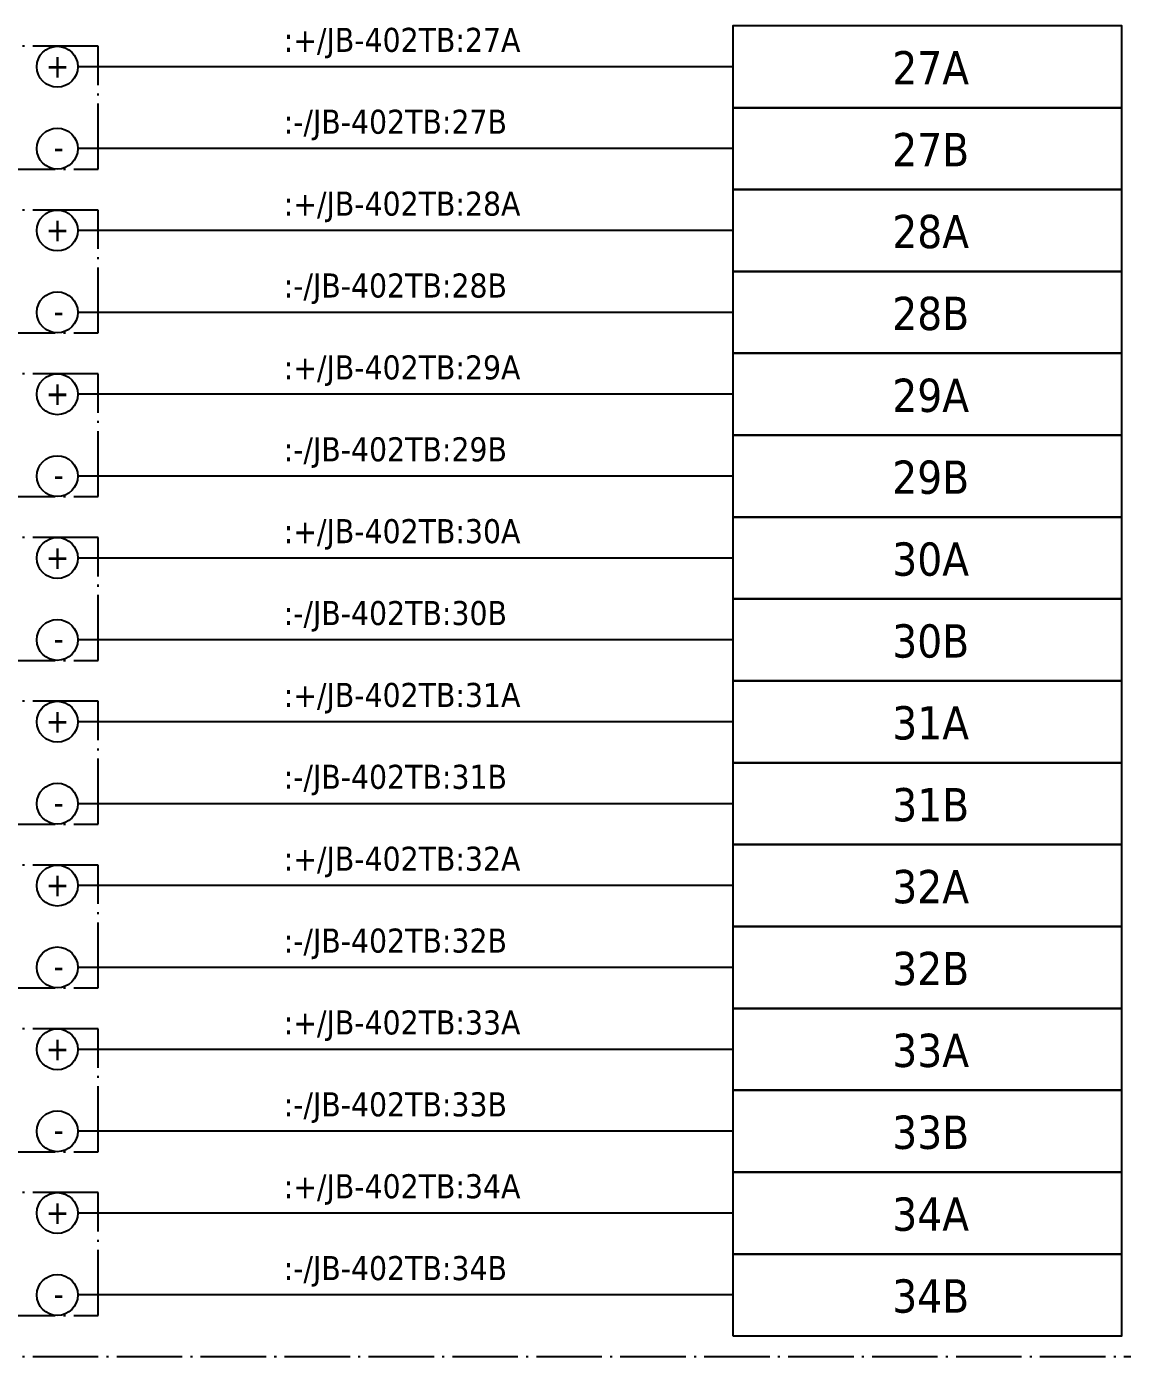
# Model space of a CAD drawing. Header units: millimetres. Extents: x 0 to 1792788, y -13 to 262234.
# Drawn here: x 35.5 to 89, y 86 to 151 of the extents above; entities that cross this region are included whole.
import ezdxf
from ezdxf.enums import TextEntityAlignment as Align

# ---------------------------------------------------------------- set-up
doc = ezdxf.new("R2010")
doc.units = ezdxf.units.MM
doc.linetypes.add('EPL_DASHDOT', pattern=[1, 0.8, -0.1, 0, -0.1])
for name, color, linetype, lineweight in [('EPLAN300', 5, 'Continuous', 25), ('EPLAN302', 5, 'Continuous', 25), ('EPLAN307', 134, 'EPL_DASHDOT', 25), ('EPLAN311', 7, 'Continuous', 25), ('EPLAN400', 5, 'Continuous', 35), ('EPLAN405', 7, 'Continuous', 25), ('EPLAN421', 5, 'Continuous', 35), ('EPLAN433', 251, 'Continuous', 35), ('EPLAN500', 7, 'Continuous', 35), ('EPLAN501', 7, 'Continuous', 35), ('EPLAN502', 7, 'Continuous', 35), ('EPLAN503', 7, 'Continuous', 35), ('EPLAN504', 7, 'Continuous', 35)]:
    doc.layers.add(name, color=color, linetype=linetype, lineweight=lineweight)
doc.styles.add('Tahoma', font='')
doc.styles.get('Tahoma').set_extended_font_data('Tahoma')

# ---------------------------------------------------------------- blocks, each defined once
blk = doc.blocks.new('EPLSYM_LibrarySPECIAL_en_US_Symbol427_Variant5_Placement1_96')
at = {"layer": 'EPLAN421', "color": 5, "style": 'Tahoma'}
for tag, p in [('17_20029[1]', (-0.9525, 3.335)), ('17_20029[2]', (20.0025, 3.335))]:
    blk.add_attdef(tag, text='', height=1.1739, dxfattribs=at).set_placement(p, align=Align.BOTTOM_RIGHT)
at = {"layer": 'EPLAN433', "color": 251, "style": 'Tahoma'}
blk.add_attdef('17_20406_1', text='', height=1.6254, dxfattribs=at).set_placement((0.9525, 1.5875), align=Align.BOTTOM_RIGHT)
blk.add_attdef('17_20406', text='', height=1.6254, dxfattribs=at).set_placement((0.9525, 1.5875), align=Align.BOTTOM_LEFT)
blk = doc.blocks.new('EPLSYM_LibrarySPECIAL_en_US_Symbol427_Variant5_Placement1_97')
at = {"layer": 'EPLAN421', "color": 5, "style": 'Tahoma'}
for tag, p in [('17_20029[1]', (-0.9525, 3.335)), ('17_20029[2]', (20.0025, 3.335))]:
    blk.add_attdef(tag, text='', height=1.1739, dxfattribs=at).set_placement(p, align=Align.BOTTOM_RIGHT)
at = {"layer": 'EPLAN433', "color": 251, "style": 'Tahoma'}
blk.add_attdef('17_20406_1', text='', height=1.6254, dxfattribs=at).set_placement((0.9525, 1.5875), align=Align.BOTTOM_RIGHT)
blk.add_attdef('17_20406', text='', height=1.6254, dxfattribs=at).set_placement((0.9525, 1.5875), align=Align.BOTTOM_LEFT)
blk = doc.blocks.new('EPLSYM_LibrarySPECIAL_en_US_Symbol427_Variant5_Placement1_98')
at = {"layer": 'EPLAN421', "color": 5, "style": 'Tahoma'}
for tag, p in [('17_20029[1]', (-0.9525, 3.335)), ('17_20029[2]', (20.0025, 3.335))]:
    blk.add_attdef(tag, text='', height=1.1739, dxfattribs=at).set_placement(p, align=Align.BOTTOM_RIGHT)
at = {"layer": 'EPLAN433', "color": 251, "style": 'Tahoma'}
blk.add_attdef('17_20406_1', text='', height=1.6254, dxfattribs=at).set_placement((0.9525, 1.5875), align=Align.BOTTOM_RIGHT)
blk.add_attdef('17_20406', text='', height=1.6254, dxfattribs=at).set_placement((0.9525, 1.5875), align=Align.BOTTOM_LEFT)
blk = doc.blocks.new('EPLSYM_LibrarySPECIAL_en_US_Symbol427_Variant5_Placement1_99')
at = {"layer": 'EPLAN421', "color": 5, "style": 'Tahoma'}
for tag, p in [('17_20029[1]', (-0.9525, 3.335)), ('17_20029[2]', (20.0025, 3.335))]:
    blk.add_attdef(tag, text='', height=1.1739, dxfattribs=at).set_placement(p, align=Align.BOTTOM_RIGHT)
at = {"layer": 'EPLAN433', "color": 251, "style": 'Tahoma'}
blk.add_attdef('17_20406_1', text='', height=1.6254, dxfattribs=at).set_placement((0.9525, 1.5875), align=Align.BOTTOM_RIGHT)
blk.add_attdef('17_20406', text='', height=1.6254, dxfattribs=at).set_placement((0.9525, 1.5875), align=Align.BOTTOM_LEFT)
blk = doc.blocks.new('EPLSYM_LibrarySPECIAL_en_US_Symbol427_Variant5_Placement1_100')
at = {"layer": 'EPLAN421', "color": 5, "style": 'Tahoma'}
for tag, p in [('17_20029[1]', (-0.9525, 3.335)), ('17_20029[2]', (20.0025, 3.335))]:
    blk.add_attdef(tag, text='', height=1.1739, dxfattribs=at).set_placement(p, align=Align.BOTTOM_RIGHT)
at = {"layer": 'EPLAN433', "color": 251, "style": 'Tahoma'}
blk.add_attdef('17_20406_1', text='', height=1.6254, dxfattribs=at).set_placement((0.9525, 1.5875), align=Align.BOTTOM_RIGHT)
blk.add_attdef('17_20406', text='', height=1.6254, dxfattribs=at).set_placement((0.9525, 1.5875), align=Align.BOTTOM_LEFT)
blk = doc.blocks.new('EPLSYM_LibrarySPECIAL_en_US_Symbol427_Variant5_Placement1_101')
at = {"layer": 'EPLAN421', "color": 5, "style": 'Tahoma'}
for tag, p in [('17_20029[1]', (-0.9525, 3.335)), ('17_20029[2]', (20.0025, 3.335))]:
    blk.add_attdef(tag, text='', height=1.1739, dxfattribs=at).set_placement(p, align=Align.BOTTOM_RIGHT)
at = {"layer": 'EPLAN433', "color": 251, "style": 'Tahoma'}
blk.add_attdef('17_20406_1', text='', height=1.6254, dxfattribs=at).set_placement((0.9525, 1.5875), align=Align.BOTTOM_RIGHT)
blk.add_attdef('17_20406', text='', height=1.6254, dxfattribs=at).set_placement((0.9525, 1.5875), align=Align.BOTTOM_LEFT)
blk = doc.blocks.new('EPLSYM_LibrarySPECIAL_en_US_Symbol427_Variant5_Placement1_102')
at = {"layer": 'EPLAN421', "color": 5, "style": 'Tahoma'}
for tag, p in [('17_20029[1]', (-0.9525, 3.335)), ('17_20029[2]', (20.0025, 3.335))]:
    blk.add_attdef(tag, text='', height=1.1739, dxfattribs=at).set_placement(p, align=Align.BOTTOM_RIGHT)
at = {"layer": 'EPLAN433', "color": 251, "style": 'Tahoma'}
blk.add_attdef('17_20406_1', text='', height=1.6254, dxfattribs=at).set_placement((0.9525, 1.5875), align=Align.BOTTOM_RIGHT)
blk.add_attdef('17_20406', text='', height=1.6254, dxfattribs=at).set_placement((0.9525, 1.5875), align=Align.BOTTOM_LEFT)
blk = doc.blocks.new('EPLSYM_LibrarySPECIAL_en_US_Symbol427_Variant5_Placement1_103')
at = {"layer": 'EPLAN421', "color": 5, "style": 'Tahoma'}
for tag, p in [('17_20029[1]', (-0.9525, 3.335)), ('17_20029[2]', (20.0025, 3.335))]:
    blk.add_attdef(tag, text='', height=1.1739, dxfattribs=at).set_placement(p, align=Align.BOTTOM_RIGHT)
at = {"layer": 'EPLAN433', "color": 251, "style": 'Tahoma'}
blk.add_attdef('17_20406_1', text='', height=1.6254, dxfattribs=at).set_placement((0.9525, 1.5875), align=Align.BOTTOM_RIGHT)
blk.add_attdef('17_20406', text='', height=1.6254, dxfattribs=at).set_placement((0.9525, 1.5875), align=Align.BOTTOM_LEFT)
blk = doc.blocks.new('EPLSYM_LibrarySPECIAL_en_US_Symbol427_Variant5_Placement1_104')
at = {"layer": 'EPLAN421', "color": 5, "style": 'Tahoma'}
for tag, p in [('17_20029[1]', (-0.9525, 3.335)), ('17_20029[2]', (20.0025, 3.335))]:
    blk.add_attdef(tag, text='', height=1.1739, dxfattribs=at).set_placement(p, align=Align.BOTTOM_RIGHT)
at = {"layer": 'EPLAN433', "color": 251, "style": 'Tahoma'}
blk.add_attdef('17_20406_1', text='', height=1.6254, dxfattribs=at).set_placement((0.9525, 1.5875), align=Align.BOTTOM_RIGHT)
blk.add_attdef('17_20406', text='', height=1.6254, dxfattribs=at).set_placement((0.9525, 1.5875), align=Align.BOTTOM_LEFT)
blk = doc.blocks.new('EPLSYM_LibrarySPECIAL_en_US_Symbol427_Variant5_Placement1_105')
at = {"layer": 'EPLAN421', "color": 5, "style": 'Tahoma'}
for tag, p in [('17_20029[1]', (-0.9525, 3.335)), ('17_20029[2]', (20.0025, 3.335))]:
    blk.add_attdef(tag, text='', height=1.1739, dxfattribs=at).set_placement(p, align=Align.BOTTOM_RIGHT)
at = {"layer": 'EPLAN433', "color": 251, "style": 'Tahoma'}
blk.add_attdef('17_20406_1', text='', height=1.6254, dxfattribs=at).set_placement((0.9525, 1.5875), align=Align.BOTTOM_RIGHT)
blk.add_attdef('17_20406', text='', height=1.6254, dxfattribs=at).set_placement((0.9525, 1.5875), align=Align.BOTTOM_LEFT)
blk = doc.blocks.new('EPLSYM_LibrarySPECIAL_en_US_Symbol427_Variant5_Placement1_106')
at = {"layer": 'EPLAN421', "color": 5, "style": 'Tahoma'}
for tag, p in [('17_20029[1]', (-0.9525, 3.335)), ('17_20029[2]', (20.0025, 3.335))]:
    blk.add_attdef(tag, text='', height=1.1739, dxfattribs=at).set_placement(p, align=Align.BOTTOM_RIGHT)
at = {"layer": 'EPLAN433', "color": 251, "style": 'Tahoma'}
blk.add_attdef('17_20406_1', text='', height=1.6254, dxfattribs=at).set_placement((0.9525, 1.5875), align=Align.BOTTOM_RIGHT)
blk.add_attdef('17_20406', text='', height=1.6254, dxfattribs=at).set_placement((0.9525, 1.5875), align=Align.BOTTOM_LEFT)
blk = doc.blocks.new('EPLSYM_LibrarySPECIAL_en_US_Symbol427_Variant5_Placement1_107')
at = {"layer": 'EPLAN421', "color": 5, "style": 'Tahoma'}
for tag, p in [('17_20029[1]', (-0.9525, 3.335)), ('17_20029[2]', (20.0025, 3.335))]:
    blk.add_attdef(tag, text='', height=1.1739, dxfattribs=at).set_placement(p, align=Align.BOTTOM_RIGHT)
at = {"layer": 'EPLAN433', "color": 251, "style": 'Tahoma'}
blk.add_attdef('17_20406_1', text='', height=1.6254, dxfattribs=at).set_placement((0.9525, 1.5875), align=Align.BOTTOM_RIGHT)
blk.add_attdef('17_20406', text='', height=1.6254, dxfattribs=at).set_placement((0.9525, 1.5875), align=Align.BOTTOM_LEFT)
blk = doc.blocks.new('EPLSYM_LibrarySPECIAL_en_US_Symbol427_Variant5_Placement1_108')
at = {"layer": 'EPLAN421', "color": 5, "style": 'Tahoma'}
for tag, p in [('17_20029[1]', (-0.9525, 3.335)), ('17_20029[2]', (20.0025, 3.335))]:
    blk.add_attdef(tag, text='', height=1.1739, dxfattribs=at).set_placement(p, align=Align.BOTTOM_RIGHT)
at = {"layer": 'EPLAN433', "color": 251, "style": 'Tahoma'}
blk.add_attdef('17_20406_1', text='', height=1.6254, dxfattribs=at).set_placement((0.9525, 1.5875), align=Align.BOTTOM_RIGHT)
blk.add_attdef('17_20406', text='', height=1.6254, dxfattribs=at).set_placement((0.9525, 1.5875), align=Align.BOTTOM_LEFT)
blk = doc.blocks.new('EPLSYM_LibrarySPECIAL_en_US_Symbol427_Variant5_Placement1_109')
at = {"layer": 'EPLAN421', "color": 5, "style": 'Tahoma'}
for tag, p in [('17_20029[1]', (-0.9525, 3.335)), ('17_20029[2]', (20.0025, 3.335))]:
    blk.add_attdef(tag, text='', height=1.1739, dxfattribs=at).set_placement(p, align=Align.BOTTOM_RIGHT)
at = {"layer": 'EPLAN433', "color": 251, "style": 'Tahoma'}
blk.add_attdef('17_20406_1', text='', height=1.6254, dxfattribs=at).set_placement((0.9525, 1.5875), align=Align.BOTTOM_RIGHT)
blk.add_attdef('17_20406', text='', height=1.6254, dxfattribs=at).set_placement((0.9525, 1.5875), align=Align.BOTTOM_LEFT)
blk = doc.blocks.new('EPLSYM_LibrarySPECIAL_en_US_Symbol427_Variant5_Placement1_110')
at = {"layer": 'EPLAN421', "color": 5, "style": 'Tahoma'}
for tag, p in [('17_20029[1]', (-0.9525, 3.335)), ('17_20029[2]', (20.0025, 3.335))]:
    blk.add_attdef(tag, text='', height=1.1739, dxfattribs=at).set_placement(p, align=Align.BOTTOM_RIGHT)
at = {"layer": 'EPLAN433', "color": 251, "style": 'Tahoma'}
blk.add_attdef('17_20406_1', text='', height=1.6254, dxfattribs=at).set_placement((0.9525, 1.5875), align=Align.BOTTOM_RIGHT)
blk.add_attdef('17_20406', text='', height=1.6254, dxfattribs=at).set_placement((0.9525, 1.5875), align=Align.BOTTOM_LEFT)
blk = doc.blocks.new('EPLSYM_LibrarySPECIAL_en_US_Symbol427_Variant5_Placement1_111')
at = {"layer": 'EPLAN421', "color": 5, "style": 'Tahoma'}
for tag, p in [('17_20029[1]', (-0.9525, 3.335)), ('17_20029[2]', (20.0025, 3.335))]:
    blk.add_attdef(tag, text='', height=1.1739, dxfattribs=at).set_placement(p, align=Align.BOTTOM_RIGHT)
at = {"layer": 'EPLAN433', "color": 251, "style": 'Tahoma'}
blk.add_attdef('17_20406_1', text='', height=1.6254, dxfattribs=at).set_placement((0.9525, 1.5875), align=Align.BOTTOM_RIGHT)
blk.add_attdef('17_20406', text='', height=1.6254, dxfattribs=at).set_placement((0.9525, 1.5875), align=Align.BOTTOM_LEFT)
blk = doc.blocks.new('EPLSYM_LibrarySPECIAL_Symbol2_Variant0_Placement1_16')
at = {"layer": 'EPLAN307', "lineweight": 25, "ltscale": 4}
blk.add_lwpolyline([(0, -6), (34, -6), (34, 0), (0, 0)], close=True, dxfattribs=at)
at = {"layer": 'EPLAN400', "color": 5, "style": 'Tahoma'}
blk.add_attdef('88_20010', text='', height=2.2575, dxfattribs=at).set_placement((-1.5, -0.9515), align=Align.TOP_RIGHT)
at = {"layer": 'EPLAN500', "color": 7, "style": 'Tahoma'}
blk.add_attdef('88_20027', text='', height=1.6254, dxfattribs=at).set_placement((-1.5, -4.57508), align=Align.TOP_RIGHT)
at = {"layer": 'EPLAN501', "color": 7, "style": 'Tahoma'}
blk.add_attdef('88_20011', text='', height=1.6254, dxfattribs=at).set_placement((-1.5, -9.97508), align=Align.TOP_RIGHT)
at = {"layer": 'EPLAN502', "color": 7, "style": 'Tahoma'}
blk.add_attdef('88_20025', text='', height=1.6254, dxfattribs=at).set_placement((-1.5, -12.67508), align=Align.TOP_RIGHT)
at = {"layer": 'EPLAN503', "color": 7, "style": 'Tahoma'}
blk.add_attdef('88_20024', text='', height=1.6254, dxfattribs=at).set_placement((-1.5, -15.37508), align=Align.TOP_RIGHT)
at = {"layer": 'EPLAN504', "color": 7, "style": 'Tahoma'}
blk.add_attdef('88_20901[1]', text='', height=1.6254, dxfattribs=at).set_placement((-1.5, -7.27508), align=Align.TOP_RIGHT)
blk = doc.blocks.new('EPLSYM_LibrarySPECIAL_Symbol17_Variant3_Placement1')
at = {"layer": 'EPLAN302', "lineweight": 25, "ltscale": 4}
blk.add_line((4, 0), (1, 0), dxfattribs=at)
blk.add_circle((0, 0), 1, dxfattribs=at)
at = {"layer": 'EPLAN421', "color": 5, "style": 'Tahoma'}
blk.add_attdef('17_20039', text='', height=1.174, dxfattribs=at).set_placement((3, 1), align=Align.BOTTOM_RIGHT)
blk = doc.blocks.new('EPLSYM_LibrarySPECIAL_Symbol2_Variant0_Placement1_17')
at = {"layer": 'EPLAN307', "lineweight": 25, "ltscale": 4}
blk.add_lwpolyline([(0, -6), (34, -6), (34, 0), (0, 0)], close=True, dxfattribs=at)
at = {"layer": 'EPLAN400', "color": 5, "style": 'Tahoma'}
blk.add_attdef('88_20010', text='', height=2.2575, dxfattribs=at).set_placement((-1.5, -0.9515), align=Align.TOP_RIGHT)
at = {"layer": 'EPLAN500', "color": 7, "style": 'Tahoma'}
blk.add_attdef('88_20027', text='', height=1.6254, dxfattribs=at).set_placement((-1.5, -4.57508), align=Align.TOP_RIGHT)
at = {"layer": 'EPLAN501', "color": 7, "style": 'Tahoma'}
blk.add_attdef('88_20011', text='', height=1.6254, dxfattribs=at).set_placement((-1.5, -9.97508), align=Align.TOP_RIGHT)
at = {"layer": 'EPLAN502', "color": 7, "style": 'Tahoma'}
blk.add_attdef('88_20025', text='', height=1.6254, dxfattribs=at).set_placement((-1.5, -12.67508), align=Align.TOP_RIGHT)
at = {"layer": 'EPLAN503', "color": 7, "style": 'Tahoma'}
blk.add_attdef('88_20024', text='', height=1.6254, dxfattribs=at).set_placement((-1.5, -15.37508), align=Align.TOP_RIGHT)
at = {"layer": 'EPLAN504', "color": 7, "style": 'Tahoma'}
blk.add_attdef('88_20901[1]', text='', height=1.6254, dxfattribs=at).set_placement((-1.5, -7.27508), align=Align.TOP_RIGHT)
blk = doc.blocks.new('EPLSYM_LibrarySPECIAL_Symbol2_Variant0_Placement1_18')
at = {"layer": 'EPLAN307', "lineweight": 25, "ltscale": 4}
blk.add_lwpolyline([(0, -6), (34, -6), (34, 0), (0, 0)], close=True, dxfattribs=at)
at = {"layer": 'EPLAN400', "color": 5, "style": 'Tahoma'}
blk.add_attdef('88_20010', text='', height=2.2575, dxfattribs=at).set_placement((-1.5, -0.9515), align=Align.TOP_RIGHT)
at = {"layer": 'EPLAN500', "color": 7, "style": 'Tahoma'}
blk.add_attdef('88_20027', text='', height=1.6254, dxfattribs=at).set_placement((-1.5, -4.57508), align=Align.TOP_RIGHT)
at = {"layer": 'EPLAN501', "color": 7, "style": 'Tahoma'}
blk.add_attdef('88_20011', text='', height=1.6254, dxfattribs=at).set_placement((-1.5, -9.97508), align=Align.TOP_RIGHT)
at = {"layer": 'EPLAN502', "color": 7, "style": 'Tahoma'}
blk.add_attdef('88_20025', text='', height=1.6254, dxfattribs=at).set_placement((-1.5, -12.67508), align=Align.TOP_RIGHT)
at = {"layer": 'EPLAN503', "color": 7, "style": 'Tahoma'}
blk.add_attdef('88_20024', text='', height=1.6254, dxfattribs=at).set_placement((-1.5, -15.37508), align=Align.TOP_RIGHT)
at = {"layer": 'EPLAN504', "color": 7, "style": 'Tahoma'}
blk.add_attdef('88_20901[1]', text='', height=1.6254, dxfattribs=at).set_placement((-1.5, -7.27508), align=Align.TOP_RIGHT)
blk = doc.blocks.new('EPLSYM_LibrarySPECIAL_Symbol2_Variant0_Placement1_19')
at = {"layer": 'EPLAN307', "lineweight": 25, "ltscale": 4}
blk.add_lwpolyline([(0, -6), (34, -6), (34, 0), (0, 0)], close=True, dxfattribs=at)
at = {"layer": 'EPLAN400', "color": 5, "style": 'Tahoma'}
blk.add_attdef('88_20010', text='', height=2.2575, dxfattribs=at).set_placement((-1.5, -0.9515), align=Align.TOP_RIGHT)
at = {"layer": 'EPLAN500', "color": 7, "style": 'Tahoma'}
blk.add_attdef('88_20027', text='', height=1.6254, dxfattribs=at).set_placement((-1.5, -4.57508), align=Align.TOP_RIGHT)
at = {"layer": 'EPLAN501', "color": 7, "style": 'Tahoma'}
blk.add_attdef('88_20011', text='', height=1.6254, dxfattribs=at).set_placement((-1.5, -9.97508), align=Align.TOP_RIGHT)
at = {"layer": 'EPLAN502', "color": 7, "style": 'Tahoma'}
blk.add_attdef('88_20025', text='', height=1.6254, dxfattribs=at).set_placement((-1.5, -12.67508), align=Align.TOP_RIGHT)
at = {"layer": 'EPLAN503', "color": 7, "style": 'Tahoma'}
blk.add_attdef('88_20024', text='', height=1.6254, dxfattribs=at).set_placement((-1.5, -15.37508), align=Align.TOP_RIGHT)
at = {"layer": 'EPLAN504', "color": 7, "style": 'Tahoma'}
blk.add_attdef('88_20901[1]', text='', height=1.6254, dxfattribs=at).set_placement((-1.5, -7.27508), align=Align.TOP_RIGHT)
blk = doc.blocks.new('EPLSYM_LibrarySPECIAL_Symbol2_Variant0_Placement1_20')
at = {"layer": 'EPLAN307', "lineweight": 25, "ltscale": 4}
blk.add_lwpolyline([(0, -6), (34, -6), (34, 0), (0, 0)], close=True, dxfattribs=at)
at = {"layer": 'EPLAN400', "color": 5, "style": 'Tahoma'}
blk.add_attdef('88_20010', text='', height=2.2575, dxfattribs=at).set_placement((-1.5, -0.9515), align=Align.TOP_RIGHT)
at = {"layer": 'EPLAN500', "color": 7, "style": 'Tahoma'}
blk.add_attdef('88_20027', text='', height=1.6254, dxfattribs=at).set_placement((-1.5, -4.57508), align=Align.TOP_RIGHT)
at = {"layer": 'EPLAN501', "color": 7, "style": 'Tahoma'}
blk.add_attdef('88_20011', text='', height=1.6254, dxfattribs=at).set_placement((-1.5, -9.97508), align=Align.TOP_RIGHT)
at = {"layer": 'EPLAN502', "color": 7, "style": 'Tahoma'}
blk.add_attdef('88_20025', text='', height=1.6254, dxfattribs=at).set_placement((-1.5, -12.67508), align=Align.TOP_RIGHT)
at = {"layer": 'EPLAN503', "color": 7, "style": 'Tahoma'}
blk.add_attdef('88_20024', text='', height=1.6254, dxfattribs=at).set_placement((-1.5, -15.37508), align=Align.TOP_RIGHT)
at = {"layer": 'EPLAN504', "color": 7, "style": 'Tahoma'}
blk.add_attdef('88_20901[1]', text='', height=1.6254, dxfattribs=at).set_placement((-1.5, -7.27508), align=Align.TOP_RIGHT)
blk = doc.blocks.new('EPLSYM_LibrarySPECIAL_Symbol2_Variant0_Placement1_21')
at = {"layer": 'EPLAN307', "lineweight": 25, "ltscale": 4}
blk.add_lwpolyline([(0, -6), (34, -6), (34, 0), (0, 0)], close=True, dxfattribs=at)
at = {"layer": 'EPLAN400', "color": 5, "style": 'Tahoma'}
blk.add_attdef('88_20010', text='', height=2.2575, dxfattribs=at).set_placement((-1.5, -0.9515), align=Align.TOP_RIGHT)
at = {"layer": 'EPLAN500', "color": 7, "style": 'Tahoma'}
blk.add_attdef('88_20027', text='', height=1.6254, dxfattribs=at).set_placement((-1.5, -4.57508), align=Align.TOP_RIGHT)
at = {"layer": 'EPLAN501', "color": 7, "style": 'Tahoma'}
blk.add_attdef('88_20011', text='', height=1.6254, dxfattribs=at).set_placement((-1.5, -9.97508), align=Align.TOP_RIGHT)
at = {"layer": 'EPLAN502', "color": 7, "style": 'Tahoma'}
blk.add_attdef('88_20025', text='', height=1.6254, dxfattribs=at).set_placement((-1.5, -12.67508), align=Align.TOP_RIGHT)
at = {"layer": 'EPLAN503', "color": 7, "style": 'Tahoma'}
blk.add_attdef('88_20024', text='', height=1.6254, dxfattribs=at).set_placement((-1.5, -15.37508), align=Align.TOP_RIGHT)
at = {"layer": 'EPLAN504', "color": 7, "style": 'Tahoma'}
blk.add_attdef('88_20901[1]', text='', height=1.6254, dxfattribs=at).set_placement((-1.5, -7.27508), align=Align.TOP_RIGHT)
blk = doc.blocks.new('EPLSYM_LibrarySPECIAL_Symbol2_Variant0_Placement1_22')
at = {"layer": 'EPLAN307', "lineweight": 25, "ltscale": 4}
blk.add_lwpolyline([(0, -6), (34, -6), (34, 0), (0, 0)], close=True, dxfattribs=at)
at = {"layer": 'EPLAN400', "color": 5, "style": 'Tahoma'}
blk.add_attdef('88_20010', text='', height=2.2575, dxfattribs=at).set_placement((-1.5, -0.9515), align=Align.TOP_RIGHT)
at = {"layer": 'EPLAN500', "color": 7, "style": 'Tahoma'}
blk.add_attdef('88_20027', text='', height=1.6254, dxfattribs=at).set_placement((-1.5, -4.57508), align=Align.TOP_RIGHT)
at = {"layer": 'EPLAN501', "color": 7, "style": 'Tahoma'}
blk.add_attdef('88_20011', text='', height=1.6254, dxfattribs=at).set_placement((-1.5, -9.97508), align=Align.TOP_RIGHT)
at = {"layer": 'EPLAN502', "color": 7, "style": 'Tahoma'}
blk.add_attdef('88_20025', text='', height=1.6254, dxfattribs=at).set_placement((-1.5, -12.67508), align=Align.TOP_RIGHT)
at = {"layer": 'EPLAN503', "color": 7, "style": 'Tahoma'}
blk.add_attdef('88_20024', text='', height=1.6254, dxfattribs=at).set_placement((-1.5, -15.37508), align=Align.TOP_RIGHT)
at = {"layer": 'EPLAN504', "color": 7, "style": 'Tahoma'}
blk.add_attdef('88_20901[1]', text='', height=1.6254, dxfattribs=at).set_placement((-1.5, -7.27508), align=Align.TOP_RIGHT)
blk = doc.blocks.new('EPLSYM_LibrarySPECIAL_Symbol2_Variant0_Placement1_23')
at = {"layer": 'EPLAN307', "lineweight": 25, "ltscale": 4}
blk.add_lwpolyline([(0, -6), (34, -6), (34, 0), (0, 0)], close=True, dxfattribs=at)
at = {"layer": 'EPLAN400', "color": 5, "style": 'Tahoma'}
blk.add_attdef('88_20010', text='', height=2.2575, dxfattribs=at).set_placement((-1.5, -0.9515), align=Align.TOP_RIGHT)
at = {"layer": 'EPLAN500', "color": 7, "style": 'Tahoma'}
blk.add_attdef('88_20027', text='', height=1.6254, dxfattribs=at).set_placement((-1.5, -4.57508), align=Align.TOP_RIGHT)
at = {"layer": 'EPLAN501', "color": 7, "style": 'Tahoma'}
blk.add_attdef('88_20011', text='', height=1.6254, dxfattribs=at).set_placement((-1.5, -9.97508), align=Align.TOP_RIGHT)
at = {"layer": 'EPLAN502', "color": 7, "style": 'Tahoma'}
blk.add_attdef('88_20025', text='', height=1.6254, dxfattribs=at).set_placement((-1.5, -12.67508), align=Align.TOP_RIGHT)
at = {"layer": 'EPLAN503', "color": 7, "style": 'Tahoma'}
blk.add_attdef('88_20024', text='', height=1.6254, dxfattribs=at).set_placement((-1.5, -15.37508), align=Align.TOP_RIGHT)
at = {"layer": 'EPLAN504', "color": 7, "style": 'Tahoma'}
blk.add_attdef('88_20901[1]', text='', height=1.6254, dxfattribs=at).set_placement((-1.5, -7.27508), align=Align.TOP_RIGHT)
blk = doc.blocks.new('EPLSYM_LibrarySPECIAL_Symbol2_Variant0_Placement1_24')
at = {"layer": 'EPLAN307', "lineweight": 25, "ltscale": 4}
blk.add_lwpolyline([(0, -198), (119, -198), (119, 0), (0, 0)], close=True, dxfattribs=at)
at = {"layer": 'EPLAN400', "color": 5, "style": 'Tahoma'}
blk.add_attdef('88_20010', text='', height=2.2575, dxfattribs=at).set_placement((-1.5, -0.9515), align=Align.TOP_RIGHT)
at = {"layer": 'EPLAN500', "color": 7, "style": 'Tahoma'}
blk.add_attdef('88_20027', text='', height=1.6254, dxfattribs=at).set_placement((-1.5, -4.57508), align=Align.TOP_RIGHT)
at = {"layer": 'EPLAN501', "color": 7, "style": 'Tahoma'}
blk.add_attdef('88_20011', text='', height=1.6254, dxfattribs=at).set_placement((-1.5, -9.97508), align=Align.TOP_RIGHT)
at = {"layer": 'EPLAN502', "color": 7, "style": 'Tahoma'}
blk.add_attdef('88_20025', text='', height=1.6254, dxfattribs=at).set_placement((-1.5, -12.67508), align=Align.TOP_RIGHT)
at = {"layer": 'EPLAN503', "color": 7, "style": 'Tahoma'}
blk.add_attdef('88_20024', text='', height=1.6254, dxfattribs=at).set_placement((-1.5, -15.37508), align=Align.TOP_RIGHT)
at = {"layer": 'EPLAN504', "color": 7, "style": 'Tahoma'}
blk.add_attdef('88_20901[1]', text='', height=1.6254, dxfattribs=at).set_placement((-1.5, -7.27508), align=Align.TOP_RIGHT)
blk = doc.blocks.new('EPLSYM_LibrarySPECIAL_Symbol308_Variant0_Placement0')
at = {"layer": 'EPLAN405', "color": 7, "style": 'Tahoma'}
for tag, p in [('17_31011', (1.5, 6.35)), ('17_31002', (1.5, 0.5))]:
    blk.add_attdef(tag, text='', height=1.174, dxfattribs=at).set_placement(p, align=Align.BOTTOM_LEFT)
for tag, p in [('17_31004', (1.5, 4.4)), ('17_31003', (1.5, 2.45))]:
    blk.add_attdef(tag, p, '', height=1.174, dxfattribs=at)

msp = doc.modelspace()

# ---------------------------------------------------------------- linework, layer by layer
at = {"layer": 'EPLAN300', "lineweight": 25, "ltscale": 4}
for points in [[(70, 147), (89, 147), (89, 151), (70, 151)], [(70, 143), (89, 143), (89, 147), (70, 147)], [(70, 139), (89, 139), (89, 143), (70, 143)], [(70, 135), (89, 135), (89, 139), (70, 139)], [(70, 131), (89, 131), (89, 135), (70, 135)], [(70, 127), (89, 127), (89, 131), (70, 131)], [(70, 123), (89, 123), (89, 127), (70, 127)], [(70, 119), (89, 119), (89, 123), (70, 123)], [(70, 115), (89, 115), (89, 119), (70, 119)], [(70, 111), (89, 111), (89, 115), (70, 115)], [(70, 107), (89, 107), (89, 111), (70, 111)], [(70, 103), (89, 103), (89, 107), (70, 107)], [(70, 99), (89, 99), (89, 103), (70, 103)], [(70, 95), (89, 95), (89, 99), (70, 99)], [(70, 91), (89, 91), (89, 95), (70, 95)], [(70, 87), (89, 87), (89, 91), (70, 91)]]:
    msp.add_lwpolyline(points, close=True, dxfattribs=at)
at = {"layer": 'EPLAN311', "ltscale": 4}
for p, q in [((70, 149), (39, 149)), ((70, 145), (39, 145)), ((70, 141), (39, 141)), ((70, 137), (39, 137)), ((70, 133), (39, 133)), ((70, 129), (39, 129)), ((70, 125), (39, 125)), ((70, 121), (39, 121)), ((70, 117), (39, 117)), ((70, 113), (39, 113)), ((70, 109), (39, 109)), ((70, 105), (39, 105)), ((70, 101), (39, 101)), ((70, 97), (39, 97)), ((70, 93), (39, 93)), ((70, 89), (39, 89))]:
    msp.add_line(p, q, dxfattribs=at)

# ---------------------------------------------------------------- block references
for name, p in [('EPLSYM_LibrarySPECIAL_Symbol2_Variant0_Placement1_24', (3, 284)), ('EPLSYM_LibrarySPECIAL_Symbol2_Variant0_Placement1_16', (5, 150)), ('EPLSYM_LibrarySPECIAL_Symbol2_Variant0_Placement1_17', (5, 142)), ('EPLSYM_LibrarySPECIAL_Symbol2_Variant0_Placement1_18', (5, 134)), ('EPLSYM_LibrarySPECIAL_Symbol2_Variant0_Placement1_19', (5, 126)), ('EPLSYM_LibrarySPECIAL_Symbol2_Variant0_Placement1_20', (5, 118)), ('EPLSYM_LibrarySPECIAL_Symbol2_Variant0_Placement1_21', (5, 110)), ('EPLSYM_LibrarySPECIAL_Symbol2_Variant0_Placement1_22', (5, 102)), ('EPLSYM_LibrarySPECIAL_Symbol2_Variant0_Placement1_23', (5, 94))]:
    msp.add_blockref(name, p)
ref = msp.add_blockref('EPLSYM_LibrarySPECIAL_Symbol308_Variant0_Placement0', (48, 149))
ref.add_attrib('17_31011', ':+/JB-402TB:27A', dxfattribs={"layer": 'EPLAN405', "color": 7, "height": 1.1739, "style": 'Tahoma'}).set_placement((48.055, 149.374), align=Align.BOTTOM_LEFT)
ref = msp.add_blockref('EPLSYM_LibrarySPECIAL_Symbol17_Variant3_Placement1', (37, 149))
ref.add_attrib('17_20039', '+', dxfattribs={"layer": 'EPLAN421', "color": 5, "height": 1.174, "style": 'Tahoma'}).set_placement((37.591, 148.117), align=Align.BOTTOM_RIGHT)
ref = msp.add_blockref('EPLSYM_LibrarySPECIAL_en_US_Symbol427_Variant5_Placement1_96', (70, 149))
ref.add_attrib('17_20011', '27A', dxfattribs={"layer": 'EPLAN501', "color": 7, "height": 1.6254, "style": 'Tahoma'}).set_placement((79.661, 147.65), align=Align.BOTTOM_CENTER)
ref = msp.add_blockref('EPLSYM_LibrarySPECIAL_Symbol308_Variant0_Placement0', (48, 145))
ref.add_attrib('17_31011', ':-/JB-402TB:27B', dxfattribs={"layer": 'EPLAN405', "color": 7, "height": 1.1739, "style": 'Tahoma'}).set_placement((48.055, 145.374), align=Align.BOTTOM_LEFT)
ref = msp.add_blockref('EPLSYM_LibrarySPECIAL_Symbol17_Variant3_Placement1', (37, 145))
ref.add_attrib('17_20039', '-', dxfattribs={"layer": 'EPLAN421', "color": 5, "height": 1.174, "style": 'Tahoma'}).set_placement((37.316, 144.132), align=Align.BOTTOM_RIGHT)
ref = msp.add_blockref('EPLSYM_LibrarySPECIAL_en_US_Symbol427_Variant5_Placement1_97', (70, 145))
ref.add_attrib('17_20011', '27B', dxfattribs={"layer": 'EPLAN501', "color": 7, "height": 1.6254, "style": 'Tahoma'}).set_placement((79.661, 143.65), align=Align.BOTTOM_CENTER)
ref = msp.add_blockref('EPLSYM_LibrarySPECIAL_Symbol308_Variant0_Placement0', (48, 141))
ref.add_attrib('17_31011', ':+/JB-402TB:28A', dxfattribs={"layer": 'EPLAN405', "color": 7, "height": 1.1739, "style": 'Tahoma'}).set_placement((48.055, 141.374), align=Align.BOTTOM_LEFT)
ref = msp.add_blockref('EPLSYM_LibrarySPECIAL_Symbol17_Variant3_Placement1', (37, 141))
ref.add_attrib('17_20039', '+', dxfattribs={"layer": 'EPLAN421', "color": 5, "height": 1.174, "style": 'Tahoma'}).set_placement((37.591, 140.117), align=Align.BOTTOM_RIGHT)
ref = msp.add_blockref('EPLSYM_LibrarySPECIAL_en_US_Symbol427_Variant5_Placement1_98', (70, 141))
ref.add_attrib('17_20011', '28A', dxfattribs={"layer": 'EPLAN501', "color": 7, "height": 1.6254, "style": 'Tahoma'}).set_placement((79.661, 139.65), align=Align.BOTTOM_CENTER)
ref = msp.add_blockref('EPLSYM_LibrarySPECIAL_Symbol308_Variant0_Placement0', (48, 137))
ref.add_attrib('17_31011', ':-/JB-402TB:28B', dxfattribs={"layer": 'EPLAN405', "color": 7, "height": 1.1739, "style": 'Tahoma'}).set_placement((48.055, 137.374), align=Align.BOTTOM_LEFT)
ref = msp.add_blockref('EPLSYM_LibrarySPECIAL_Symbol17_Variant3_Placement1', (37, 137))
ref.add_attrib('17_20039', '-', dxfattribs={"layer": 'EPLAN421', "color": 5, "height": 1.174, "style": 'Tahoma'}).set_placement((37.316, 136.132), align=Align.BOTTOM_RIGHT)
ref = msp.add_blockref('EPLSYM_LibrarySPECIAL_en_US_Symbol427_Variant5_Placement1_99', (70, 137))
ref.add_attrib('17_20011', '28B', dxfattribs={"layer": 'EPLAN501', "color": 7, "height": 1.6254, "style": 'Tahoma'}).set_placement((79.661, 135.65), align=Align.BOTTOM_CENTER)
ref = msp.add_blockref('EPLSYM_LibrarySPECIAL_Symbol308_Variant0_Placement0', (48, 133))
ref.add_attrib('17_31011', ':+/JB-402TB:29A', dxfattribs={"layer": 'EPLAN405', "color": 7, "height": 1.1739, "style": 'Tahoma'}).set_placement((48.055, 133.374), align=Align.BOTTOM_LEFT)
ref = msp.add_blockref('EPLSYM_LibrarySPECIAL_Symbol17_Variant3_Placement1', (37, 133))
ref.add_attrib('17_20039', '+', dxfattribs={"layer": 'EPLAN421', "color": 5, "height": 1.174, "style": 'Tahoma'}).set_placement((37.591, 132.117), align=Align.BOTTOM_RIGHT)
ref = msp.add_blockref('EPLSYM_LibrarySPECIAL_en_US_Symbol427_Variant5_Placement1_100', (70, 133))
ref.add_attrib('17_20011', '29A', dxfattribs={"layer": 'EPLAN501', "color": 7, "height": 1.6254, "style": 'Tahoma'}).set_placement((79.661, 131.65), align=Align.BOTTOM_CENTER)
ref = msp.add_blockref('EPLSYM_LibrarySPECIAL_Symbol308_Variant0_Placement0', (48, 129))
ref.add_attrib('17_31011', ':-/JB-402TB:29B', dxfattribs={"layer": 'EPLAN405', "color": 7, "height": 1.1739, "style": 'Tahoma'}).set_placement((48.055, 129.374), align=Align.BOTTOM_LEFT)
ref = msp.add_blockref('EPLSYM_LibrarySPECIAL_Symbol17_Variant3_Placement1', (37, 129))
ref.add_attrib('17_20039', '-', dxfattribs={"layer": 'EPLAN421', "color": 5, "height": 1.174, "style": 'Tahoma'}).set_placement((37.316, 128.132), align=Align.BOTTOM_RIGHT)
ref = msp.add_blockref('EPLSYM_LibrarySPECIAL_en_US_Symbol427_Variant5_Placement1_101', (70, 129))
ref.add_attrib('17_20011', '29B', dxfattribs={"layer": 'EPLAN501', "color": 7, "height": 1.6254, "style": 'Tahoma'}).set_placement((79.661, 127.65), align=Align.BOTTOM_CENTER)
ref = msp.add_blockref('EPLSYM_LibrarySPECIAL_Symbol308_Variant0_Placement0', (48, 125))
ref.add_attrib('17_31011', ':+/JB-402TB:30A', dxfattribs={"layer": 'EPLAN405', "color": 7, "height": 1.1739, "style": 'Tahoma'}).set_placement((48.055, 125.374), align=Align.BOTTOM_LEFT)
ref = msp.add_blockref('EPLSYM_LibrarySPECIAL_Symbol17_Variant3_Placement1', (37, 125))
ref.add_attrib('17_20039', '+', dxfattribs={"layer": 'EPLAN421', "color": 5, "height": 1.174, "style": 'Tahoma'}).set_placement((37.591, 124.117), align=Align.BOTTOM_RIGHT)
ref = msp.add_blockref('EPLSYM_LibrarySPECIAL_en_US_Symbol427_Variant5_Placement1_102', (70, 125))
ref.add_attrib('17_20011', '30A', dxfattribs={"layer": 'EPLAN501', "color": 7, "height": 1.6254, "style": 'Tahoma'}).set_placement((79.661, 123.65), align=Align.BOTTOM_CENTER)
ref = msp.add_blockref('EPLSYM_LibrarySPECIAL_Symbol308_Variant0_Placement0', (48, 121))
ref.add_attrib('17_31011', ':-/JB-402TB:30B', dxfattribs={"layer": 'EPLAN405', "color": 7, "height": 1.1739, "style": 'Tahoma'}).set_placement((48.055, 121.374), align=Align.BOTTOM_LEFT)
ref = msp.add_blockref('EPLSYM_LibrarySPECIAL_Symbol17_Variant3_Placement1', (37, 121))
ref.add_attrib('17_20039', '-', dxfattribs={"layer": 'EPLAN421', "color": 5, "height": 1.174, "style": 'Tahoma'}).set_placement((37.316, 120.132), align=Align.BOTTOM_RIGHT)
ref = msp.add_blockref('EPLSYM_LibrarySPECIAL_en_US_Symbol427_Variant5_Placement1_103', (70, 121))
ref.add_attrib('17_20011', '30B', dxfattribs={"layer": 'EPLAN501', "color": 7, "height": 1.6254, "style": 'Tahoma'}).set_placement((79.661, 119.65), align=Align.BOTTOM_CENTER)
ref = msp.add_blockref('EPLSYM_LibrarySPECIAL_Symbol308_Variant0_Placement0', (48, 117))
ref.add_attrib('17_31011', ':+/JB-402TB:31A', dxfattribs={"layer": 'EPLAN405', "color": 7, "height": 1.1739, "style": 'Tahoma'}).set_placement((48.055, 117.374), align=Align.BOTTOM_LEFT)
ref = msp.add_blockref('EPLSYM_LibrarySPECIAL_Symbol17_Variant3_Placement1', (37, 117))
ref.add_attrib('17_20039', '+', dxfattribs={"layer": 'EPLAN421', "color": 5, "height": 1.174, "style": 'Tahoma'}).set_placement((37.591, 116.117), align=Align.BOTTOM_RIGHT)
ref = msp.add_blockref('EPLSYM_LibrarySPECIAL_en_US_Symbol427_Variant5_Placement1_104', (70, 117))
ref.add_attrib('17_20011', '31A', dxfattribs={"layer": 'EPLAN501', "color": 7, "height": 1.6254, "style": 'Tahoma'}).set_placement((79.661, 115.65), align=Align.BOTTOM_CENTER)
ref = msp.add_blockref('EPLSYM_LibrarySPECIAL_Symbol308_Variant0_Placement0', (48, 113))
ref.add_attrib('17_31011', ':-/JB-402TB:31B', dxfattribs={"layer": 'EPLAN405', "color": 7, "height": 1.1739, "style": 'Tahoma'}).set_placement((48.055, 113.374), align=Align.BOTTOM_LEFT)
ref = msp.add_blockref('EPLSYM_LibrarySPECIAL_Symbol17_Variant3_Placement1', (37, 113))
ref.add_attrib('17_20039', '-', dxfattribs={"layer": 'EPLAN421', "color": 5, "height": 1.174, "style": 'Tahoma'}).set_placement((37.316, 112.132), align=Align.BOTTOM_RIGHT)
ref = msp.add_blockref('EPLSYM_LibrarySPECIAL_en_US_Symbol427_Variant5_Placement1_105', (70, 113))
ref.add_attrib('17_20011', '31B', dxfattribs={"layer": 'EPLAN501', "color": 7, "height": 1.6254, "style": 'Tahoma'}).set_placement((79.661, 111.65), align=Align.BOTTOM_CENTER)
ref = msp.add_blockref('EPLSYM_LibrarySPECIAL_Symbol308_Variant0_Placement0', (48, 109))
ref.add_attrib('17_31011', ':+/JB-402TB:32A', dxfattribs={"layer": 'EPLAN405', "color": 7, "height": 1.1739, "style": 'Tahoma'}).set_placement((48.055, 109.374), align=Align.BOTTOM_LEFT)
ref = msp.add_blockref('EPLSYM_LibrarySPECIAL_Symbol17_Variant3_Placement1', (37, 109))
ref.add_attrib('17_20039', '+', dxfattribs={"layer": 'EPLAN421', "color": 5, "height": 1.174, "style": 'Tahoma'}).set_placement((37.591, 108.117), align=Align.BOTTOM_RIGHT)
ref = msp.add_blockref('EPLSYM_LibrarySPECIAL_en_US_Symbol427_Variant5_Placement1_106', (70, 109))
ref.add_attrib('17_20011', '32A', dxfattribs={"layer": 'EPLAN501', "color": 7, "height": 1.6254, "style": 'Tahoma'}).set_placement((79.661, 107.65), align=Align.BOTTOM_CENTER)
ref = msp.add_blockref('EPLSYM_LibrarySPECIAL_Symbol308_Variant0_Placement0', (48, 105))
ref.add_attrib('17_31011', ':-/JB-402TB:32B', dxfattribs={"layer": 'EPLAN405', "color": 7, "height": 1.1739, "style": 'Tahoma'}).set_placement((48.055, 105.374), align=Align.BOTTOM_LEFT)
ref = msp.add_blockref('EPLSYM_LibrarySPECIAL_Symbol17_Variant3_Placement1', (37, 105))
ref.add_attrib('17_20039', '-', dxfattribs={"layer": 'EPLAN421', "color": 5, "height": 1.174, "style": 'Tahoma'}).set_placement((37.316, 104.132), align=Align.BOTTOM_RIGHT)
ref = msp.add_blockref('EPLSYM_LibrarySPECIAL_en_US_Symbol427_Variant5_Placement1_107', (70, 105))
ref.add_attrib('17_20011', '32B', dxfattribs={"layer": 'EPLAN501', "color": 7, "height": 1.6254, "style": 'Tahoma'}).set_placement((79.661, 103.65), align=Align.BOTTOM_CENTER)
ref = msp.add_blockref('EPLSYM_LibrarySPECIAL_Symbol308_Variant0_Placement0', (48, 101))
ref.add_attrib('17_31011', ':+/JB-402TB:33A', dxfattribs={"layer": 'EPLAN405', "color": 7, "height": 1.1739, "style": 'Tahoma'}).set_placement((48.055, 101.374), align=Align.BOTTOM_LEFT)
ref = msp.add_blockref('EPLSYM_LibrarySPECIAL_Symbol17_Variant3_Placement1', (37, 101))
ref.add_attrib('17_20039', '+', dxfattribs={"layer": 'EPLAN421', "color": 5, "height": 1.174, "style": 'Tahoma'}).set_placement((37.591, 100.117), align=Align.BOTTOM_RIGHT)
ref = msp.add_blockref('EPLSYM_LibrarySPECIAL_en_US_Symbol427_Variant5_Placement1_108', (70, 101))
ref.add_attrib('17_20011', '33A', dxfattribs={"layer": 'EPLAN501', "color": 7, "height": 1.6254, "style": 'Tahoma'}).set_placement((79.661, 99.65), align=Align.BOTTOM_CENTER)
ref = msp.add_blockref('EPLSYM_LibrarySPECIAL_Symbol308_Variant0_Placement0', (48, 97))
ref.add_attrib('17_31011', ':-/JB-402TB:33B', dxfattribs={"layer": 'EPLAN405', "color": 7, "height": 1.1739, "style": 'Tahoma'}).set_placement((48.055, 97.374), align=Align.BOTTOM_LEFT)
ref = msp.add_blockref('EPLSYM_LibrarySPECIAL_Symbol17_Variant3_Placement1', (37, 97))
ref.add_attrib('17_20039', '-', dxfattribs={"layer": 'EPLAN421', "color": 5, "height": 1.174, "style": 'Tahoma'}).set_placement((37.316, 96.132), align=Align.BOTTOM_RIGHT)
ref = msp.add_blockref('EPLSYM_LibrarySPECIAL_en_US_Symbol427_Variant5_Placement1_109', (70, 97))
ref.add_attrib('17_20011', '33B', dxfattribs={"layer": 'EPLAN501', "color": 7, "height": 1.6254, "style": 'Tahoma'}).set_placement((79.661, 95.65), align=Align.BOTTOM_CENTER)
ref = msp.add_blockref('EPLSYM_LibrarySPECIAL_Symbol308_Variant0_Placement0', (48, 93))
ref.add_attrib('17_31011', ':+/JB-402TB:34A', dxfattribs={"layer": 'EPLAN405', "color": 7, "height": 1.1739, "style": 'Tahoma'}).set_placement((48.055, 93.374), align=Align.BOTTOM_LEFT)
ref = msp.add_blockref('EPLSYM_LibrarySPECIAL_Symbol17_Variant3_Placement1', (37, 93))
ref.add_attrib('17_20039', '+', dxfattribs={"layer": 'EPLAN421', "color": 5, "height": 1.174, "style": 'Tahoma'}).set_placement((37.591, 92.117), align=Align.BOTTOM_RIGHT)
ref = msp.add_blockref('EPLSYM_LibrarySPECIAL_en_US_Symbol427_Variant5_Placement1_110', (70, 93))
ref.add_attrib('17_20011', '34A', dxfattribs={"layer": 'EPLAN501', "color": 7, "height": 1.6254, "style": 'Tahoma'}).set_placement((79.661, 91.65), align=Align.BOTTOM_CENTER)
ref = msp.add_blockref('EPLSYM_LibrarySPECIAL_Symbol308_Variant0_Placement0', (48, 89))
ref.add_attrib('17_31011', ':-/JB-402TB:34B', dxfattribs={"layer": 'EPLAN405', "color": 7, "height": 1.1739, "style": 'Tahoma'}).set_placement((48.055, 89.374), align=Align.BOTTOM_LEFT)
ref = msp.add_blockref('EPLSYM_LibrarySPECIAL_Symbol17_Variant3_Placement1', (37, 89))
ref.add_attrib('17_20039', '-', dxfattribs={"layer": 'EPLAN421', "color": 5, "height": 1.174, "style": 'Tahoma'}).set_placement((37.316, 88.132), align=Align.BOTTOM_RIGHT)
ref = msp.add_blockref('EPLSYM_LibrarySPECIAL_en_US_Symbol427_Variant5_Placement1_111', (70, 89))
ref.add_attrib('17_20011', '34B', dxfattribs={"layer": 'EPLAN501', "color": 7, "height": 1.6254, "style": 'Tahoma'}).set_placement((79.661, 87.65), align=Align.BOTTOM_CENTER)

doc.saveas('drawing.dxf')
